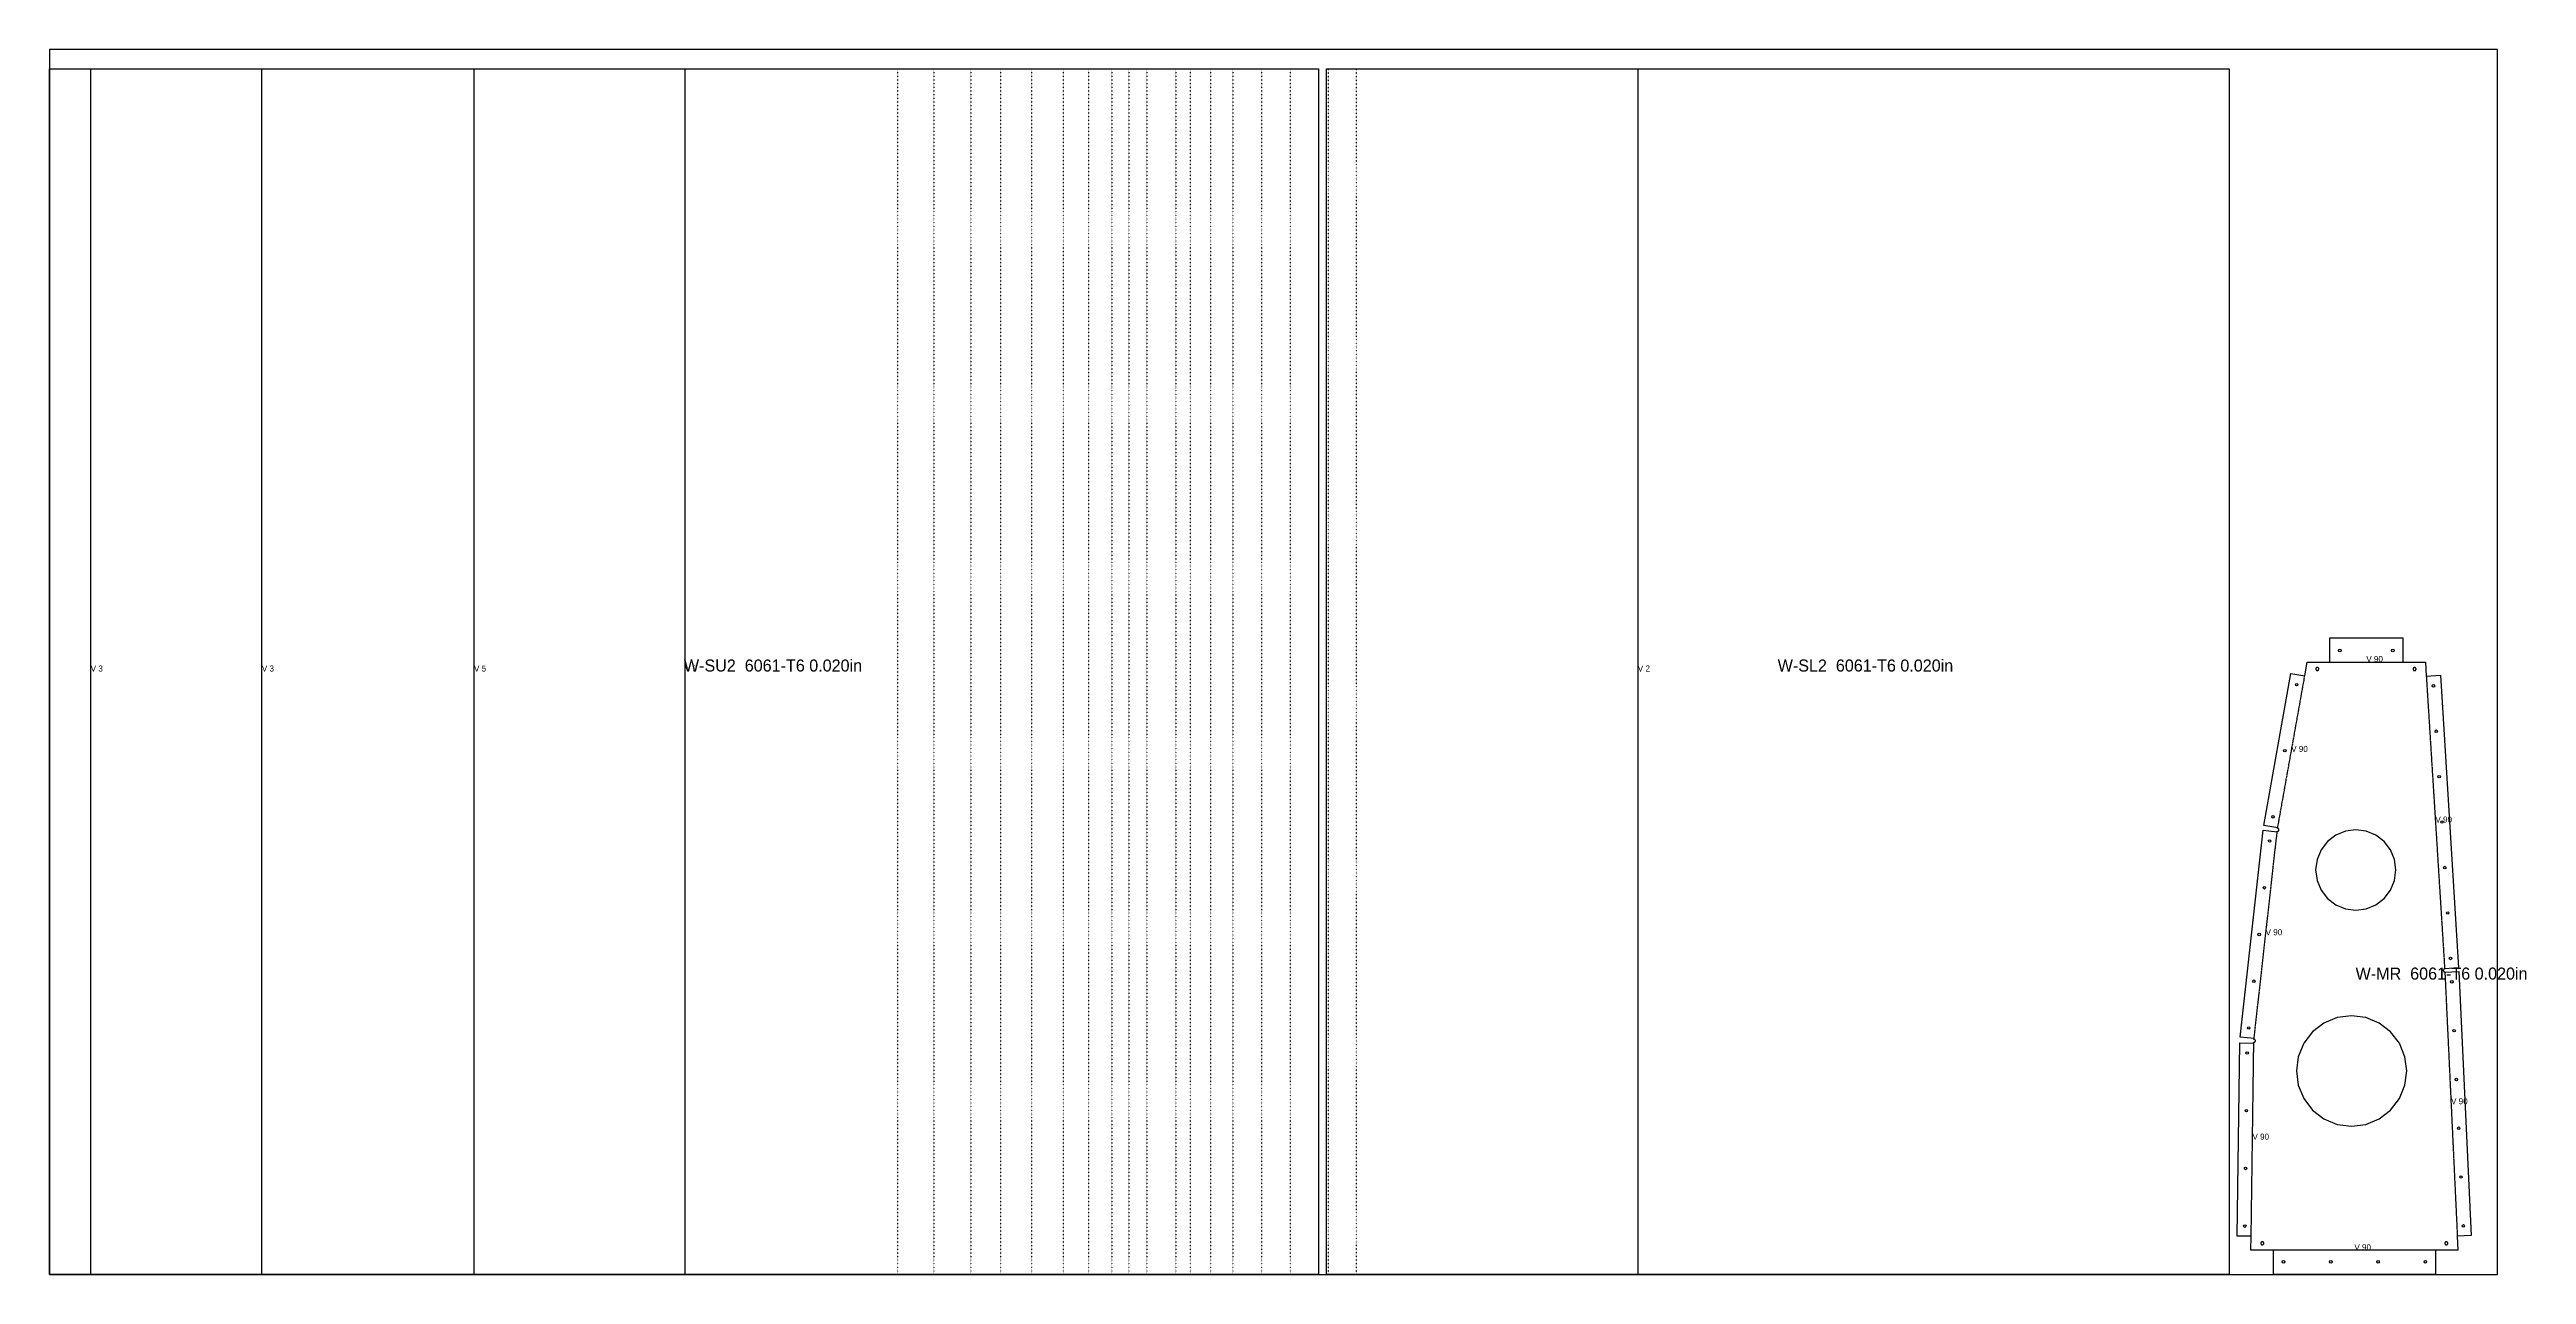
# Model space of a CAD drawing. Header units: millimetres. Extents: x 0 to 2467, y 0 to 1219.
import ezdxf

# ---------------------------------------------------------------- set-up
doc = ezdxf.new("R2010")
doc.units = ezdxf.units.MM
doc.linetypes.add('DASHED', pattern=[1.524, 1.27, -0.254])
doc.linetypes.add('DOT', pattern=[0.508, 0, -0.508])
for name, color, linetype in [('CUT', 7, 'CONTINUOUS'), ('ETCH', 8, 'CONTINUOUS'), ('HOLE', 6, 'CONTINUOUS'), ('ROLL', 3, 'DOT'), ('VALLEY', 1, 'DASHED')]:
    doc.layers.add(name, color=color, linetype=linetype)

msp = doc.modelspace()

# ---------------------------------------------------------------- linework, layer by layer
at = {"layer": 'CUT'}
for points in [[(1178.5, 0), (1178.5, 0), (0, 0), (0, 1200), (1263.7, 1200), (1263.7, 0), (1207.3, 0), (1178.5, 0)], [(1273.7, 0), (1273.7, 0), (1271.7, 0), (1271.7, 1200), (2170.8, 1200), (2170.8, 0), (1301.9, 0), (1273.7, 0)], [(2178.8, 38.2), (2181.4, 230.4), (2195.4, 230.2), (2195.4, 231), (2195.4, 231), (2195.6, 231), (2195.7, 231), (2195.9, 231), (2196, 231.1), (2196.2, 231.1), (2196.3, 231.2), (2196.4, 231.3), (2196.5, 231.4), (2196.6, 231.5), (2196.7, 231.6), (2196.8, 231.7), (2196.9, 231.8), (2196.9, 232), (2197, 232.1), (2197, 232.2), (2197, 232.4), (2197, 232.5), (2197, 232.7), (2197, 232.8), (2196.9, 233), (2196.9, 233.1), (2196.8, 233.2), (2196.7, 233.4), (2196.6, 233.5), (2196.5, 233.6), (2196.4, 233.7), (2196.3, 233.7), (2196.2, 233.8), (2196, 233.9), (2195.9, 233.9), (2195.7, 233.9), (2195.6, 234), (2195.6, 234), (2195.7, 234.7), (2181.8, 236.2), (2204.8, 442), (2218.7, 440.5), (2218.7, 441), (2218.7, 441), (2218.9, 441), (2219, 441), (2219.2, 441), (2219.3, 441), (2219.4, 441), (2219.6, 441.1), (2219.7, 441.2), (2219.8, 441.3), (2219.9, 441.3), (2220, 441.5), (2220.1, 441.6), (2220.2, 441.7), (2220.3, 441.8), (2220.3, 442), (2220.4, 442.1), (2220.4, 442.2), (2220.4, 442.4), (2220.4, 442.5), (2220.4, 442.7), (2220.4, 442.8), (2220.3, 443), (2220.3, 443.1), (2220.2, 443.2), (2220.1, 443.4), (2220, 443.5), (2219.9, 443.6), (2219.8, 443.7), (2219.7, 443.7), (2219.6, 443.8), (2219.4, 443.9), (2219.3, 443.9), (2219.2, 443.9), (2219.1, 443.9), (2219.2, 444.4), (2205.5, 446.9), (2232.4, 598.1), (2246.2, 595.6), (2248.7, 609.5), (2271.1, 609.5), (2271.1, 633.4), (2343.9, 633.4), (2343.9, 609.5), (2366.3, 609.5), (2367.2, 595.4), (2381.2, 596.3), (2399.4, 305), (2385.5, 304.1), (2385.5, 304), (2385.4, 304), (2385.2, 303.9), (2385.1, 303.9), (2384.9, 303.8), (2384.8, 303.8), (2384.7, 303.7), (2384.6, 303.6), (2384.5, 303.5), (2384.4, 303.4), (2384.3, 303.2), (2384.2, 303.1), (2384.2, 303), (2384.1, 302.8), (2384.1, 302.7), (2384.1, 302.5), (2384.1, 302.4), (2384.1, 302.3), (2384.1, 302.1), (2384.2, 302), (2384.2, 301.8), (2384.3, 301.7), (2384.4, 301.6), (2384.5, 301.5), (2384.6, 301.4), (2384.7, 301.3), (2384.8, 301.2), (2384.9, 301.1), (2385.1, 301.1), (2385.2, 301), (2385.3, 301), (2385.5, 301), (2385.6, 301), (2385.7, 301), (2385.7, 300.9), (2399.6, 301.5), (2412, 38.7), (2398.1, 38), (2398.7, 24), (2376.3, 24), (2376.3, 0), (2215, 0), (2215, 24), (2192.6, 24), (2192.8, 38.1), (2178.8, 38.2)], [(2258, 603.9), (2257.9, 603.8), (2257.7, 603.8), (2257.6, 603.7), (2257.5, 603.6), (2257.4, 603.4), (2257.4, 603.3), (2257.3, 603.2), (2257.2, 603.1), (2257.2, 602.9), (2257.2, 602.8), (2257.1, 602.6), (2257.1, 602.5), (2257.2, 602.3), (2257.2, 602.2), (2257.2, 602), (2257.3, 601.9), (2257.4, 601.8), (2257.4, 601.7), (2257.5, 601.5), (2257.6, 601.4), (2257.7, 601.3), (2257.9, 601.3), (2258, 601.2), (2258.1, 601.1), (2258.3, 601.1), (2258.4, 601.1), (2258.6, 601.1), (2258.7, 601.1), (2258.9, 601.1), (2259, 601.1), (2259.1, 601.1), (2259.3, 601.2), (2259.4, 601.3), (2259.5, 601.3), (2259.6, 601.4), (2259.7, 601.5), (2259.8, 601.7), (2259.9, 601.8), (2260, 601.9), (2260.1, 602), (2260.1, 602.2), (2260.1, 602.3), (2260.1, 602.5), (2260.1, 602.6), (2260.1, 602.8), (2260.1, 602.9), (2260.1, 603.1), (2260, 603.2), (2259.9, 603.3), (2259.8, 603.4), (2259.8, 603.6), (2259.6, 603.7), (2259.5, 603.8), (2259.4, 603.8), (2259.3, 603.9), (2259.1, 604), (2259, 604), (2258.9, 604), (2258.7, 604), (2258.6, 604), (2258.4, 604), (2258.3, 604), (2258.1, 604), (2258, 603.9)], [(2354.8, 603.7), (2354.6, 603.6), (2354.5, 603.6), (2354.4, 603.5), (2354.3, 603.3), (2354.2, 603.2), (2354.2, 603.1), (2354.1, 602.9), (2354.1, 602.8), (2354, 602.7), (2354, 602.5), (2354, 602.4), (2354, 602.2), (2354.1, 602.1), (2354.1, 601.9), (2354.2, 601.8), (2354.2, 601.7), (2354.3, 601.6), (2354.4, 601.4), (2354.5, 601.3), (2354.6, 601.2), (2354.8, 601.2), (2354.9, 601.1), (2355, 601), (2355.2, 601), (2355.3, 601), (2355.5, 600.9), (2355.6, 600.9), (2355.8, 601), (2355.9, 601), (2356, 601), (2356.2, 601.1), (2356.3, 601.2), (2356.4, 601.2), (2356.5, 601.3), (2356.6, 601.4), (2356.7, 601.5), (2356.8, 601.7), (2356.9, 601.8), (2356.9, 601.9), (2357, 602.1), (2357, 602.2), (2357, 602.4), (2357, 602.5), (2357, 602.7), (2357, 602.8), (2356.9, 602.9), (2356.9, 603.1), (2356.8, 603.2), (2356.7, 603.3), (2356.6, 603.4), (2356.5, 603.6), (2356.4, 603.6), (2356.3, 603.7), (2356.2, 603.8), (2356, 603.9), (2355.9, 603.9), (2355.8, 603.9), (2355.6, 603.9), (2355.5, 603.9), (2355.3, 603.9), (2355.2, 603.9), (2355, 603.9), (2354.9, 603.8), (2354.8, 603.7)], [(2262.4, 382.5), (2268.7, 374.2), (2277, 367.8), (2286.7, 363.8), (2297, 362.5), (2307.4, 363.8), (2317, 367.8), (2325.3, 374.2), (2331.7, 382.5), (2335.7, 392.1), (2337, 402.5), (2335.7, 412.8), (2331.7, 422.5), (2325.3, 430.8), (2317, 437.1), (2307.4, 441.1), (2297, 442.5), (2286.7, 441.1), (2277, 437.1), (2268.7, 430.8), (2262.4, 422.5), (2258.4, 412.8), (2257, 402.5), (2258.4, 392.1), (2262.4, 382.5)], [(2253.9, 163.6), (2265.3, 154.8), (2278.6, 149.3), (2292.8, 147.5), (2307, 149.3), (2320.3, 154.8), (2331.7, 163.6), (2340.4, 175), (2345.9, 188.2), (2347.8, 202.5), (2345.9, 216.7), (2340.4, 230), (2331.7, 241.4), (2320.3, 250.1), (2307, 255.6), (2292.8, 257.5), (2278.6, 255.6), (2265.3, 250.1), (2253.9, 241.4), (2245.2, 230), (2239.7, 216.7), (2237.8, 202.5), (2239.7, 188.2), (2245.2, 175), (2253.9, 163.6)], [(2203.7, 32.5), (2203.5, 32.5), (2203.4, 32.4), (2203.3, 32.4), (2203.1, 32.3), (2203, 32.2), (2202.9, 32.1), (2202.8, 32), (2202.7, 31.9), (2202.6, 31.8), (2202.5, 31.7), (2202.5, 31.5), (2202.4, 31.4), (2202.4, 31.2), (2202.4, 31.1), (2202.4, 30.9), (2202.4, 30.8), (2202.4, 30.7), (2202.5, 30.5), (2202.5, 30.4), (2202.6, 30.2), (2202.7, 30.1), (2202.8, 30), (2202.9, 29.9), (2203, 29.8), (2203.1, 29.7), (2203.3, 29.7), (2203.4, 29.6), (2203.5, 29.6), (2203.7, 29.5), (2203.8, 29.5), (2204, 29.5), (2204.1, 29.5), (2204.3, 29.6), (2204.4, 29.6), (2204.5, 29.7), (2204.7, 29.7), (2204.8, 29.8), (2204.9, 29.9), (2205, 30), (2205.1, 30.1), (2205.2, 30.2), (2205.3, 30.4), (2205.3, 30.5), (2205.4, 30.6), (2205.4, 30.8), (2205.4, 30.9), (2205.4, 31.1), (2205.4, 31.2), (2205.4, 31.4), (2205.3, 31.5), (2205.3, 31.7), (2205.2, 31.8), (2205.1, 31.9), (2205, 32), (2204.9, 32.1), (2204.8, 32.2), (2204.7, 32.3), (2204.5, 32.4), (2204.4, 32.4), (2204.3, 32.5), (2204.1, 32.5), (2204, 32.5), (2203.8, 32.5), (2203.7, 32.5)], [(2386.3, 32.2), (2386.2, 32.1), (2386, 32), (2386, 31.9), (2385.9, 31.8), (2385.8, 31.7), (2385.7, 31.5), (2385.7, 31.4), (2385.7, 31.2), (2385.7, 31.1), (2385.7, 30.9), (2385.7, 30.8), (2385.7, 30.6), (2385.7, 30.5), (2385.8, 30.4), (2385.9, 30.2), (2386, 30.1), (2386, 30), (2386.1, 29.9), (2386.3, 29.8), (2386.4, 29.7), (2386.5, 29.7), (2386.6, 29.6), (2386.8, 29.6), (2386.9, 29.5), (2387.1, 29.5), (2387.2, 29.5), (2387.4, 29.5), (2387.5, 29.6), (2387.7, 29.6), (2387.8, 29.6), (2387.9, 29.7), (2388, 29.8), (2388.2, 29.9), (2388.3, 30), (2388.4, 30.1), (2388.4, 30.2), (2388.5, 30.4), (2388.6, 30.5), (2388.6, 30.6), (2388.6, 30.8), (2388.7, 30.9), (2388.7, 31.1), (2388.6, 31.2), (2388.6, 31.4), (2388.6, 31.5), (2388.5, 31.6), (2388.4, 31.8), (2388.4, 31.9), (2388.3, 32), (2388.2, 32.1), (2388.1, 32.2), (2387.9, 32.3), (2387.8, 32.4), (2387.7, 32.4), (2387.5, 32.5), (2387.4, 32.5), (2387.2, 32.5), (2387.1, 32.5), (2386.9, 32.5), (2386.8, 32.5), (2386.7, 32.4), (2386.5, 32.4), (2386.4, 32.3), (2386.3, 32.2)]]:
    msp.add_lwpolyline(points, close=True, dxfattribs=at)
at = {"layer": 'ETCH'}
msp.add_lwpolyline([(0, 0), (2438, 0), (2438, 1219), (0, 1219)], close=True, dxfattribs=at)
at = {"layer": 'HOLE'}
for centre in [(2281.1, 620.9), (2333.9, 620.9), (2238.1, 586.9), (2374.3, 585.8), (2226.3, 521.2), (2377.1, 540.6), (2380, 495.4), (2214.6, 455.4), (2382.8, 450.2), (2211.1, 431.3), (2385.6, 404.9), (2205.9, 384.8), (2388.5, 359.7), (2200.7, 338.3), (2391.3, 314.5), (2195.5, 291.8), (2392.6, 291.2), (2190.3, 245.3), (2394.9, 242.6), (2188.8, 220.3), (2397.2, 194), (2188, 162.9), (2399.5, 145.5), (2187.2, 105.5), (2401.8, 96.9), (2186.4, 48.1), (2404.1, 48.3), (2225, 12.5), (2272.1, 12.5), (2319.2, 12.5), (2366.3, 12.5)]:
    msp.add_circle(centre, 1.25, dxfattribs=at)
at = {"layer": 'ROLL'}
for p, q in [((844.7, 1200), (844.7, 0)), ((880.8, 1200), (880.8, 0)), ((917.5, 1200), (917.5, 0)), ((947.3, 1200), (947.3, 0)), ((977.9, 1200), (977.9, 0)), ((1009.6, 1200), (1009.6, 0)), ((1034.8, 1200), (1034.8, 0)), ((1058, 1200), (1058, 0)), ((1074.8, 1200), (1074.8, 0)), ((1092.9, 1200), (1092.9, 0)), ((1121.8, 1200), (1121.8, 0)), ((1136.1, 1200), (1136.1, 0)), ((1156.2, 1200), (1156.2, 0)), ((1178.5, 1200), (1178.5, 0)), ((1207.2, 1200), (1207.2, 0)), ((1235.6, 1200), (1235.6, 0)), ((1273.7, 0), (1273.7, 1200)), ((1301.8, 0), (1301.8, 1200))]:
    msp.add_line(p, q, dxfattribs=at)
at = {"layer": 'VALLEY'}
for p, q in [((41, 0), (41, 1200)), ((211.5, 0), (211.5, 1200)), ((422.8, 0), (422.8, 1200)), ((632.8, 1200), (632.8, 0)), ((1581.9, 1200), (1581.9, 0)), ((2219.2, 444.4), (2246.2, 595.6)), ((2271.1, 609.5), (2343.9, 609.5)), ((2367.2, 595.4), (2385.5, 304.1)), ((2195.7, 234.7), (2218.7, 440.5)), ((2385.7, 300.9), (2398.1, 38)), ((2192.8, 38.1), (2195.4, 230.2)), ((2376.3, 24), (2215, 24))]:
    msp.add_line(p, q, dxfattribs=at)

# ---------------------------------------------------------------- texts
at = {"layer": 'ETCH'}
for s, height, p in [('V 3', 6, (41, 600)), ('V 3', 6, (211.5, 600)), ('V 5', 6, (422.8, 600)), ('W-SU2  6061-T6 0.020in', 12, (631.8, 600)), ('V 9', 6, (632.8, 600)), ('V 2', 6, (1581.9, 600)), ('W-SL2  6061-T6 0.020in', 12, (1721.2, 600)), ('V 90', 6, (2307.5, 609.5)), ('V 90', 6, (2232.7, 520)), ('V 90', 6, (2376.3, 449.7)), ('V 90', 6, (2207.2, 337.6)), ('W-MR  6061-T6 0.020in', 12, (2296.8, 293.4)), ('V 90', 6, (2391.9, 169.4)), ('V 90', 6, (2194.1, 134.1)), ('V 90', 6, (2295.6, 24))]:
    msp.add_text(s, height=height, dxfattribs=at).set_placement(p)

doc.saveas('drawing.dxf')
